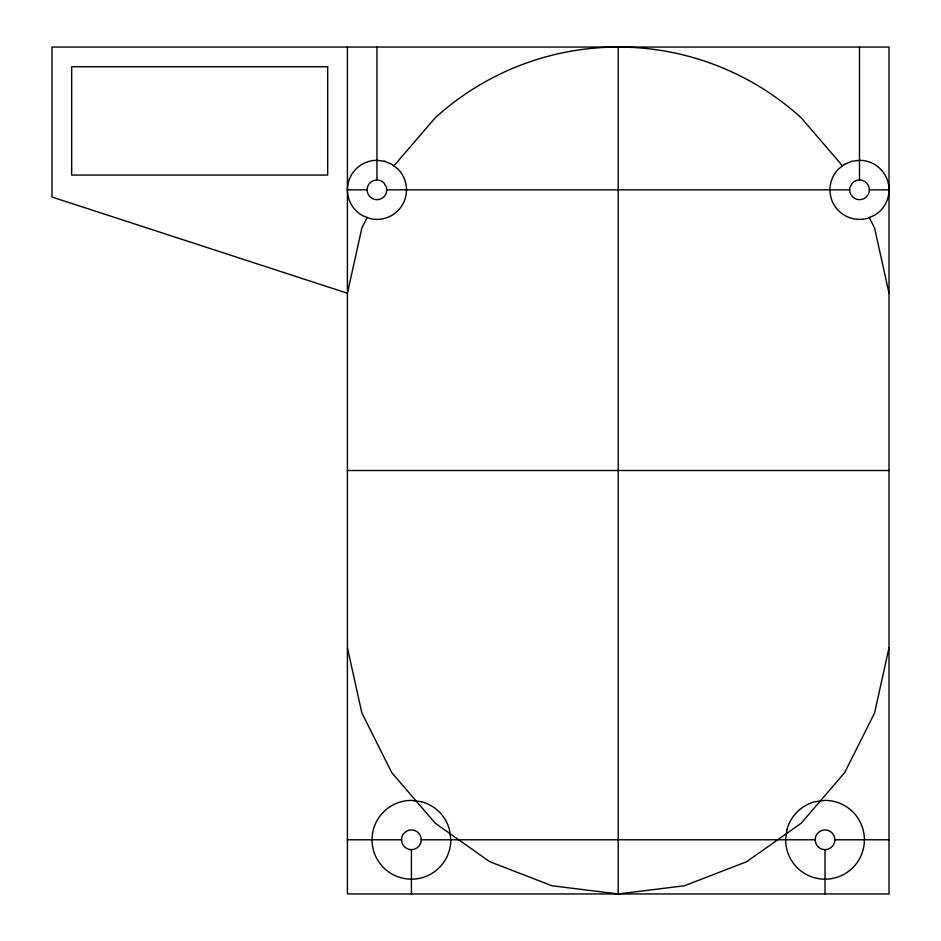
<?xml version="1.0" encoding="UTF-8"?>
<svg xmlns="http://www.w3.org/2000/svg" width="941" height="941" viewBox="0 0 941 941"><rect width="100%" height="100%" fill="white"/><g stroke="black" fill="none" stroke-linecap="round" stroke-linejoin="round"><path stroke-width="1.41" d="M849.641 189.847L849.97 187.294L852.522 182.883A9.845 9.845 0 0 1 868.014 184.918A9.845 9.845 0 0 1 862.027 199.351L859.486 199.692A9.845 9.845 0 0 1 849.641 189.847L386.798 189.847A9.845 9.845 0 0 1 376.953 199.692L374.4 199.351A9.845 9.845 0 0 1 368.413 184.918A9.845 9.845 0 0 1 383.916 182.883L386.457 187.294L386.798 189.847M889.022 647.761L874.589 712.913L844.712 772.596L801.214 823.199L746.695 861.697L684.448 885.763L618.213 893.95L551.979 885.763L489.732 861.697L435.224 823.199L391.715 772.596L361.85 712.913L347.405 647.761M367.155 217.489L361.85 228.087L347.405 293.239L51.978 197.022L51.978 47.05L889.022 47.05L889.022 893.95L347.405 893.95L347.405 47.05M393.867 165.91L435.224 117.801A272.043 272.043 0 0 1 801.214 117.801L842.56 165.91M347.405 189.847L367.096 189.847M869.331 189.847L889.022 189.847M347.405 470.5L889.022 470.5M347.405 839.784L401.572 839.784M421.262 839.784A9.845 9.845 0 0 0 406.488 831.256A9.845 9.845 0 0 0 406.488 848.312A9.845 9.845 0 0 0 421.262 839.784L815.165 839.784M834.867 839.784L889.022 839.784M869.284 217.489L874.589 228.087L889.022 293.239M859.486 47.05L859.486 179.99M825.022 849.641L825.022 893.95M618.213 47.05L618.213 893.95M411.417 849.641L411.417 893.95M376.953 47.05L376.953 179.99M786.97 829.597L785.629 839.784A39.393 39.393 0 0 0 825.022 879.176A39.393 39.393 0 0 0 864.403 839.784A39.393 39.393 0 0 0 825.022 800.403L814.824 801.744A39.393 39.393 0 0 0 786.97 829.597M844.712 164.252L838.596 168.957A29.547 29.547 0 0 0 867.132 218.383L874.26 215.43A29.547 29.547 0 0 0 859.486 160.299L851.84 161.299L844.712 164.252M327.703 66.74L71.669 66.74L71.669 175.073L327.703 175.073L327.703 66.74M384.598 161.299L376.953 160.299A29.547 29.547 0 0 0 362.179 215.43L369.295 218.383A29.547 29.547 0 0 0 397.843 168.957L391.715 164.252L384.598 161.299M421.603 801.744L411.417 800.403A39.393 39.393 0 0 0 372.024 839.784A39.393 39.393 0 0 0 411.417 879.176A39.393 39.393 0 0 0 450.81 839.784L449.457 829.597A39.393 39.393 0 0 0 421.603 801.744M818.058 846.747A9.845 9.845 0 0 0 834.526 842.336A9.845 9.845 0 0 0 822.469 830.28A9.845 9.845 0 0 0 818.058 846.747"/></g></svg>
